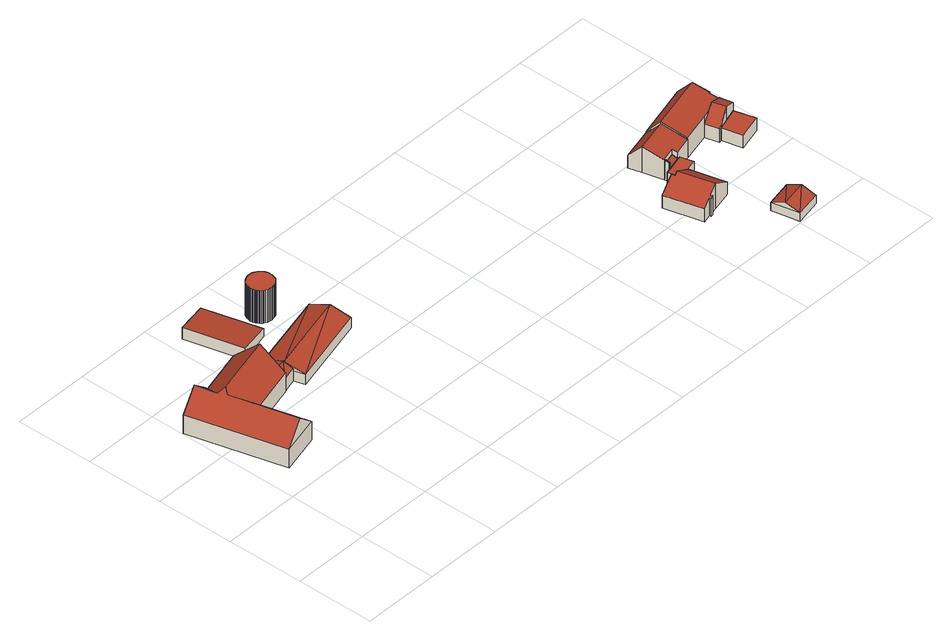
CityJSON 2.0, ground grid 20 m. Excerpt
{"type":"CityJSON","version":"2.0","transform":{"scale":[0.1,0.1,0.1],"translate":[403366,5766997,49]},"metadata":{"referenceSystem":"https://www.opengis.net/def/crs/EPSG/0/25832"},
"CityObjects":{
"building1":{"type":"Building","attributes":{"Gemeindeschluessel":"05515000","Geometrietyp2DReferenz":"3000","function":"31001_1000","roofType":"5000","measuredHeight":10.71},"address":[{"country":"Germany","locality":"Münster","thoroughfareNumber":"346","thoroughfareName":"Am Max-Klemens-Kanal"}],"geometry":[{"type":"Solid","lod":"2","boundaries":[[[[0,1,2,3]],[[4,5,1,0]],[[6,7,5,4]],[[8,9,7,6]],[[10,11,9,8]],[[12,13,11,10]],[[14,15,13,12]],[[16,17,15,14]],[[3,2,17,16]],[[18,19,16,14,20]],[[20,14,12,21]],[[12,10,21]],[[22,18,20,21,10,8,23]],[[8,6,23]],[[23,6,4,22]],[[18,22,4,0,19]],[[3,16,19]],[[19,0,3]],[[1,5,7,9,11,13,15,17,2]]]],"semantics":{"surfaces":[{"type":"WallSurface"},{"type":"RoofSurface"},{"type":"GroundSurface"}],"values":[[0,0,0,0,0,0,0,0,0,1,1,0,1,0,1,1,0,0,2]]}}]},
"building2":{"type":"Building","attributes":{"Gemeindeschluessel":"05515000","Geometrietyp2DReferenz":"3000","function":"31001_2460","roofType":"2100","measuredHeight":3.18},"geometry":[{"type":"Solid","lod":"2","boundaries":[[[[24,25,26,27]],[[28,29,25,24]],[[30,31,29,28]],[[27,26,31,30]],[[28,24,27,30]],[[25,29,31,26]]]],"semantics":{"surfaces":[{"type":"WallSurface"},{"type":"RoofSurface"},{"type":"GroundSurface"}],"values":[[0,0,0,0,1,2]]}}]},
"building3":{"type":"Building","attributes":{"Gemeindeschluessel":"05515000","Geometrietyp2DReferenz":"3000","function":"31001_2700"},"children":["building3-1","building3-2"]},
"building3-1":{"type":"BuildingPart","attributes":{"roofType":"3100","measuredHeight":4.59},"parents":["building3"],"geometry":[{"type":"Solid","lod":"2","boundaries":[[[[32,33,34,35]],[[36,37,33,32]],[[38,39,37,36]],[[32,40,36]],[[41,40,32]],[[32,35,42,43,41]],[[38,36,40]],[[40,41,38]],[[33,37,39,44,34]],[[39,38,45,44]],[[44,45,35,34]],[[43,46,45,38,41]],[[42,35,45,46]],[[42,46,43]]]],"semantics":{"surfaces":[{"type":"WallSurface"},{"type":"RoofSurface"},{"type":"GroundSurface"},{"type":"ClosureSurface"}],"values":[[0,0,0,0,1,1,1,1,2,0,3,0,3,3]]}}]},
"building3-2":{"type":"BuildingPart","attributes":{"roofType":"3100","measuredHeight":4.54},"parents":["building3"],"geometry":[{"type":"Solid","lod":"2","boundaries":[[[[47,35,34,48,49]],[[50,51,44,45,46]],[[49,48,51,50]],[[50,52,49]],[[52,43,47]],[[47,49,52]],[[50,46,43]],[[43,52,50]],[[34,44,51,48]],[[35,47,42]],[[34,35,45,44]],[[35,42,46,45]],[[42,47,43]],[[46,42,43]]]],"semantics":{"surfaces":[{"type":"WallSurface"},{"type":"RoofSurface"},{"type":"GroundSurface"},{"type":"ClosureSurface"}],"values":[[0,0,0,0,1,1,1,1,2,0,3,3,0,3]]}}]},
"building4":{"type":"Building","attributes":{"Gemeindeschluessel":"05515000","Geometrietyp2DReferenz":"3000","function":"51003_1201","roofType":"1000","measuredHeight":9},"geometry":[{"type":"Solid","lod":"2","boundaries":[[[[53,54,55,56]],[[57,58,54,53]],[[59,60,58,57]],[[61,62,60,59]],[[63,64,62,61]],[[65,66,64,63]],[[67,68,66,65]],[[69,70,68,67]],[[71,72,70,69]],[[73,74,72,71]],[[75,76,74,73]],[[77,78,76,75]],[[79,80,78,77]],[[81,82,80,79]],[[83,84,82,81]],[[85,86,84,83]],[[87,88,86,85]],[[89,90,88,87]],[[91,92,90,89]],[[93,94,92,91]],[[95,96,94,93]],[[97,98,96,95]],[[99,100,98,97]],[[101,102,100,99]],[[103,104,102,101]],[[105,106,104,103]],[[107,108,106,105]],[[109,110,108,107]],[[111,112,110,109]],[[113,114,112,111]],[[115,116,114,113]],[[117,118,116,115]],[[119,120,118,117]],[[121,122,120,119]],[[123,124,122,121]],[[125,126,124,123]],[[127,128,126,125]],[[129,130,128,127]],[[131,132,130,129]],[[133,134,132,131]],[[135,136,134,133]],[[137,138,136,135]],[[139,140,138,137]],[[141,142,140,139]],[[143,144,142,141]],[[145,146,144,143]],[[147,148,146,145]],[[149,150,148,147]],[[151,152,150,149]],[[153,154,152,151]],[[155,156,154,153]],[[157,158,156,155]],[[159,160,158,157]],[[161,162,160,159]],[[163,164,162,161]],[[165,166,164,163]],[[167,168,166,165]],[[56,55,168,167]],[[165,163,161,159,157,155,153,151,149,147,145,143,141,139,137,135,133,131,129,127,125,123,121,119,117,115,113,111,109,107,105,103,101,99,97,95,93,91,89,87,85,83,81,79,77,75,73,71,69,67,65,63,61,59,57,53,56,167]],[[54,58,60,62,64,66,68,70,72,74,76,78,80,82,84,86,88,90,92,94,96,98,100,102,104,106,108,110,112,114,116,118,120,122,124,126,128,130,132,134,136,138,140,142,144,146,148,150,152,154,156,158,160,162,164,166,168,55]]]],"semantics":{"surfaces":[{"type":"WallSurface"},{"type":"RoofSurface"},{"type":"GroundSurface"}],"values":[[0,0,0,0,0,0,0,0,0,0,0,0,0,0,0,0,0,0,0,0,0,0,0,0,0,0,0,0,0,0,0,0,0,0,0,0,0,0,0,0,0,0,0,0,0,0,0,0,0,0,0,0,0,0,0,0,0,0,1,2]]}}]},
"building5":{"type":"Building","attributes":{"Gemeindeschluessel":"05515000","Geometrietyp2DReferenz":"3000","function":"31001_2460","roofType":"3100","measuredHeight":6.79},"geometry":[{"type":"Solid","lod":"2","boundaries":[[[[169,170,171,172]],[[173,174,175,176,177,178,179,180,169,181]],[[172,182,181,169]],[[183,184,185,186,187,188,189,190,191,192,171,170]],[[180,183,170,169]],[[179,184,183,180]],[[178,185,184,179]],[[177,186,185,178]],[[176,187,186,177]],[[175,188,187,176]],[[174,189,188,175]],[[173,190,189,174]],[[181,191,190,173]],[[182,192,191,181]],[[172,171,192,182]]]],"semantics":{"surfaces":[{"type":"WallSurface"},{"type":"RoofSurface"},{"type":"GroundSurface"}],"values":[[0,1,1,2,0,0,0,0,0,0,0,0,0,0,0]]}}]},
"building6":{"type":"Building","attributes":{"Gemeindeschluessel":"05515000","Geometrietyp2DReferenz":"3000","function":"51009_1610","roofType":"1000","measuredHeight":3.21},"geometry":[{"type":"Solid","lod":"2","boundaries":[[[[193,194,195,196]],[[197,198,194,193]],[[199,200,198,197]],[[182,201,200,199]],[[202,203,201,182]],[[204,205,203,202]],[[206,207,205,204]],[[196,195,207,206]],[[204,202,182,199,197,193,196,206]],[[194,198,200,201,203,205,207,195]]]],"semantics":{"surfaces":[{"type":"WallSurface"},{"type":"RoofSurface"},{"type":"GroundSurface"}],"values":[[0,0,0,0,0,0,0,0,1,2]]}}]},
"building7":{"type":"Building","attributes":{"Gemeindeschluessel":"05515000","Geometrietyp2DReferenz":"3000","function":"51009_1610","roofType":"2100","measuredHeight":4.16},"geometry":[{"type":"Solid","lod":"2","boundaries":[[[[208,209,195,210]],[[211,212,209,208]],[[213,194,212,211]],[[210,195,194,213]],[[211,208,210,213]],[[209,212,194,195]]]],"semantics":{"surfaces":[{"type":"WallSurface"},{"type":"RoofSurface"},{"type":"GroundSurface"}],"values":[[0,0,0,0,1,2]]}}]},
"building8":{"type":"Building","attributes":{"Gemeindeschluessel":"05515000","Geometrietyp2DReferenz":"3000","function":"31001_1310","roofType":"3100","measuredHeight":3.82},"geometry":[{"type":"Solid","lod":"2","boundaries":[[[[214,215,216,217]],[[218,219,215,214]],[[220,221,219,218]],[[217,216,221,220]],[[214,222,218]],[[220,223,217]],[[214,217,223]],[[223,222,214]],[[222,223,220]],[[220,218,222]],[[215,219,221,216]]]],"semantics":{"surfaces":[{"type":"WallSurface"},{"type":"RoofSurface"},{"type":"GroundSurface"}],"values":[[0,0,0,0,0,0,1,1,1,1,2]]}}]},
"building9":{"type":"Building","attributes":{"Gemeindeschluessel":"05515000","Geometrietyp2DReferenz":"3000","function":"31001_1000","roofType":"3100","measuredHeight":7.07},"address":[{"country":"Germany","locality":"Münster","thoroughfareNumber":"17","thoroughfareName":"Sprakeler Heide"}],"geometry":[{"type":"Solid","lod":"2","boundaries":[[[[224,225,226,227]],[[228,194,225,224]],[[229,212,194,228]],[[230,209,212,229]],[[231,195,209,230]],[[232,207,195,231]],[[233,234,207,232]],[[235,236,234,233]],[[237,238,236,235]],[[227,226,238,237]],[[232,231,230,229,228,224,227,233]],[[237,235,233,227]],[[225,194,212,209,195,207,234,236,238,226]]]],"semantics":{"surfaces":[{"type":"WallSurface"},{"type":"RoofSurface"},{"type":"GroundSurface"}],"values":[[0,0,0,0,0,0,0,0,0,0,1,1,2]]}}]},
"building10":{"type":"Building","attributes":{"Gemeindeschluessel":"05515000","Geometrietyp2DReferenz":"3000","function":"31001_1000"},"address":[{"country":"Germany","locality":"Münster","thoroughfareNumber":"15","thoroughfareName":"Sprakeler Heide"}],"children":["building10-1","building10-2","building10-3"]},
"building10-1":{"type":"BuildingPart","attributes":{"roofType":"1000","measuredHeight":3.58},"parents":["building10"],"geometry":[{"type":"Solid","lod":"2","boundaries":[[[[239,240,241,242]],[[243,244,240,239]],[[245,246,244,243]],[[243,239,242,247,245]],[[240,244,246,248,241]],[[248,247,242,241]],[[246,245,247,248]]]],"semantics":{"surfaces":[{"type":"WallSurface"},{"type":"RoofSurface"},{"type":"GroundSurface"},{"type":"ClosureSurface"}],"values":[[0,0,0,1,2,3,3]]}}]},
"building10-2":{"type":"BuildingPart","attributes":{"roofType":"3100","measuredHeight":7.53},"parents":["building10"],"geometry":[{"type":"Solid","lod":"2","boundaries":[[[[249,225,250,251,252]],[[253,254,225,249]],[[255,238,254,253]],[[256,257,238,255]],[[258,259,257,256]],[[260,261,259,258]],[[262,263,261,260]],[[264,265,263,262]],[[256,255,253,258]],[[249,252,266,267,264,262,260,258,253]],[[268,250,225,254,238,257,259,261,263,265]],[[266,252,251]],[[268,267,266,251,250]],[[265,264,267,268]]]],"semantics":{"surfaces":[{"type":"WallSurface"},{"type":"RoofSurface"},{"type":"GroundSurface"},{"type":"ClosureSurface"}],"values":[[0,0,0,0,0,0,0,0,1,1,2,0,3,3]]}}]},
"building10-3":{"type":"BuildingPart","attributes":{"roofType":"3100","measuredHeight":7.2},"parents":["building10"],"geometry":[{"type":"Solid","lod":"2","boundaries":[[[[251,250,269,270]],[[271,241,265,264,272]],[[242,241,271]],[[246,245,273]],[[270,269,246,273]],[[271,272,274,275]],[[266,251,270,273,275,274]],[[250,268,265,241,248,246,269]],[[266,274,267]],[[250,251,266,267,268]],[[264,267,274,272]],[[267,264,265,268]],[[242,271,275,247]],[[241,242,247,248]],[[245,247,275,273]],[[247,245,246,248]]]],"semantics":{"surfaces":[{"type":"WallSurface"},{"type":"RoofSurface"},{"type":"GroundSurface"},{"type":"ClosureSurface"}],"values":[[0,0,0,0,0,1,1,2,0,3,0,3,0,3,0,3]]}}]}
},
"vertices":[
[252,443,61],[252,443,10],[234,514,10],[234,514,61],[137,411,61],[137,411,10],[168,294,61],[168,294,10],[66,267,61],[66,267,10],[2,512,61],[2,512,10],[101,538,61],[101,538,10],[102,532,61],[102,532,10],[221,564,61],[221,564,10],[80,461,118],[237,504,117],[64,471,105],[51,525,107],[73,448,108],[117,281,108],
[317,743,35],[317,743,13],[233,721,13],[233,721,45],[354,597,35],[354,597,13],[270,574,45],[270,574,13],
[477,576,39],[477,576,11],[269,523,11],[269,523,39],[502,479,39],[502,479,11],[296,425,39],[296,425,11],[489,527,57],[282,474,57],[273,507,45],[282,476,57],[288,453,11],[288,453,39],[288,453,45],
[269,523,45],[234,514,11],[234,514,45],[252,443,45],[252,443,11],[246,467,57],
[438,643,102],[438,643,12],[439,647,12],[439,647,102],[437,639,102],[437,639,12],[435,635,102],[435,635,12],[432,632,102],[432,632,12],[429,629,102],[429,629,12],[425,626,102],[425,626,12],[421,624,102],[421,624,12],[417,623,102],[417,623,12],[412,622,102],[412,622,12],[408,621,102],[408,621,12],[404,622,102],[404,622,12],[400,622,102],[400,622,12],[396,623,102],[396,623,12],[393,625,102],[393,625,12],[390,627,102],[390,627,12],[387,628,102],[387,628,12],[385,630,102],[385,630,12],[383,632,102],[383,632,12],[382,635,102],[382,635,12],[380,637,102],[380,637,12],[380,638,102],[380,638,12],[379,639,102],[379,639,12],[378,641,102],[378,641,12],[377,643,102],[377,643,12],[376,646,102],[376,646,12],[376,649,102],[376,649,12],[375,652,102],[375,652,12],[375,655,102],[375,655,12],[376,659,102],[376,659,12],[377,663,102],[377,663,12],[378,666,102],[378,666,12],[380,670,102],[380,670,12],[382,674,102],[382,674,12],[385,677,102],[385,677,12],[389,680,102],[389,680,12],[393,682,102],[393,682,12],[397,684,102],[397,684,12],[401,686,102],[401,686,12],[405,686,102],[405,686,12],[410,686,102],[410,686,12],[414,686,102],[414,686,12],[417,685,102],[417,685,12],[421,683,102],[421,683,12],[424,682,102],[424,682,12],[427,680,102],[427,680,12],[429,678,102],[429,678,12],[431,676,102],[431,676,12],[433,674,102],[433,674,12],[435,672,102],[435,672,12],[436,670,102],[436,670,12],[437,668,102],[437,668,12],[438,666,102],[438,666,12],[439,663,102],[439,663,12],[440,660,102],[440,660,12],[440,657,102],[440,657,12],[440,654,102],[440,654,12],[440,650,102],[440,650,12],
[1316,166,78],[1316,166,10],[1366,178,10],[1366,178,45],[1284,253,72],[1282,262,72],[1241,252,45],[1267,153,45],[1288,159,59],[1289,155,59],[1296,156,64],[1294,160,64],[1293,256,78],[1343,268,45],[1294,160,10],[1296,156,10],[1289,155,10],[1288,159,10],[1267,153,10],[1241,252,10],[1282,262,10],[1284,253,10],[1293,256,10],[1343,268,10],
[1352,307,45],[1352,307,13],[1317,297,13],[1317,297,45],[1362,309,45],[1362,309,13],[1371,276,45],[1371,276,13],[1343,268,13],[1314,261,45],[1314,261,13],[1305,294,45],[1305,294,13],[1315,297,45],[1315,297,13],
[1314,309,55],[1314,309,13],[1317,297,47],[1348,319,55],[1348,319,13],[1352,307,47],
[1405,4,31],[1405,4,8],[1472,18,8],[1472,18,31],[1390,75,31],[1390,75,8],[1457,89,31],[1457,89,8],[1398,39,46],[1465,53,46],
[1399,319,64],[1399,319,13],[1383,381,13],[1383,381,84],[1352,307,64],[1348,319,68],[1314,309,68],[1317,297,64],[1315,297,64],[1298,359,84],[1298,359,13],[1289,393,47],[1289,393,13],[1373,415,47],[1373,415,13],
[1565,271,48],[1565,271,13],[1550,324,13],[1550,324,48],[1502,254,48],[1502,254,13],[1489,305,48],[1489,305,13],[1517,314,48],[1517,314,13],
[1399,319,69],[1474,339,13],[1474,339,50],[1474,339,69],[1382,382,88],[1382,382,13],[1373,415,50],[1517,454,50],[1517,454,13],[1526,420,88],[1526,420,13],[1537,380,76],[1537,380,13],[1535,379,76],[1535,379,13],[1541,357,69],[1541,357,13],[1492,344,69],[1507,348,69],[1507,348,13],
[1483,303,13],[1483,303,50],[1550,324,71],[1541,357,71],[1489,305,55],[1507,348,85],[1517,314,85]
]}
